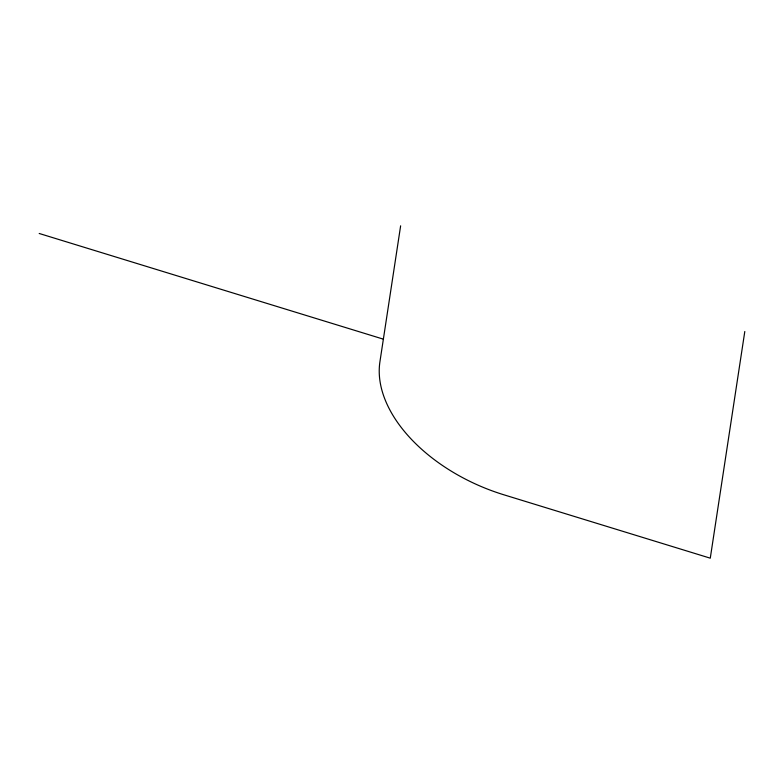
<?xml version="1.0" encoding="UTF-8"?>
<svg xmlns="http://www.w3.org/2000/svg" width="784" height="784" viewBox="0 0 784 784"><rect width="100%" height="100%" fill="white"/><g stroke="black" fill="none" stroke-linecap="round" stroke-linejoin="round"><path stroke-width="1.18" d="M400.634 225.821L379.917 361.826A145.03 90.091 22.5 0 0 503.769 494.763L710.275 558.179L744.8 331.505M39.2 233.475L383.366 339.158"/></g></svg>
